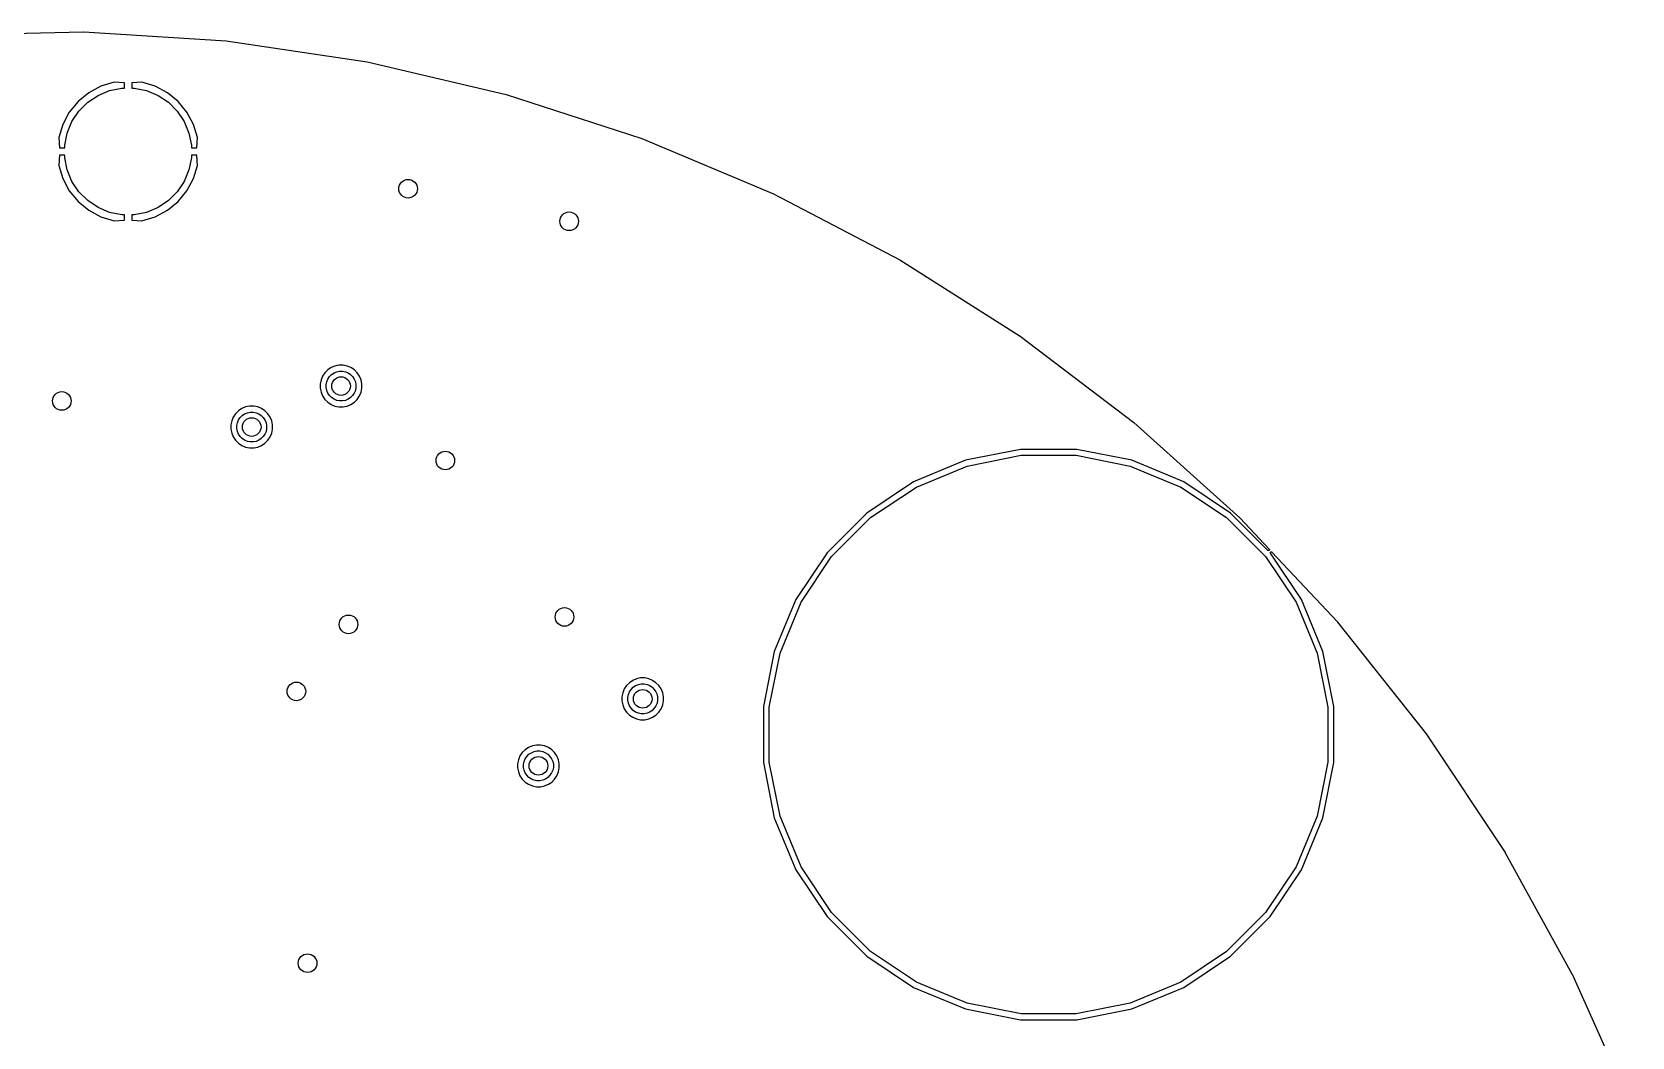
# Model space of a CAD drawing. Extents: x 115.8 to 161.5, y -138.1 to -92.4.
# Drawn here: x 138.45 to 159.93, y -105.89 to -92.4 of the extents above; entities that cross this region are included whole.
import ezdxf

# ---------------------------------------------------------------- set-up
doc = ezdxf.new("R2010")
doc.units = 0
doc.layers.add('BLACK', color=7, linetype='CONTINUOUS')

msp = doc.modelspace()

# ---------------------------------------------------------------- linework, layer by layer
at = {"layer": 'BLACK', "linetype": 'CONTINUOUS'}
for p, q in [((137.229, -92.4355), (139.143, -92.3954)), ((139.143, -92.3954), (139.144, -92.3954)), ((139.144, -92.3954), (139.145, -92.3954)), ((139.144, -92.3954), (139.144, -92.3954)), ((139.145, -92.3954), (141.055, -92.5156)), ((141.055, -92.5156), (141.056, -92.5156)), ((141.056, -92.5156), (141.056, -92.5157)), ((141.056, -92.5157), (141.057, -92.5157)), ((141.057, -92.5157), (142.951, -92.7955)), ((142.951, -92.7955), (142.951, -92.7955)), ((142.951, -92.7955), (142.951, -92.7956)), ((142.951, -92.7956), (142.952, -92.7957)), ((142.952, -92.7957), (144.816, -93.2329)), ((139.212, -93.2104), (139.068, -93.3286)), ((139.376, -93.1226), (139.212, -93.2104)), ((139.337, -93.2467), (139.492, -93.1827)), ((139.554, -93.0685), (139.376, -93.1226)), ((139.492, -93.1827), (139.656, -93.15)), ((139.69, -93.0781), (139.554, -93.0685)), ((139.656, -93.15), (139.69, -93.15)), ((139.69, -93.15), (139.69, -93.0781)), ((139.926, -93.0685), (139.79, -93.0781)), ((139.79, -93.0781), (139.79, -93.15)), ((139.79, -93.15), (139.824, -93.15)), ((139.824, -93.15), (139.988, -93.1827)), ((140.104, -93.1226), (139.926, -93.0685)), ((139.988, -93.1827), (140.143, -93.2467)), ((140.268, -93.2104), (140.104, -93.1226)), ((140.412, -93.3286), (140.268, -93.2104)), ((144.816, -93.2329), (144.816, -93.2329)), ((144.816, -93.2329), (144.816, -93.2331)), ((144.816, -93.2331), (144.817, -93.2332)), ((144.817, -93.2332), (146.638, -93.8248)), ((139.068, -93.3286), (138.95, -93.4727)), ((139.08, -93.4582), (139.198, -93.3398)), ((139.198, -93.3398), (139.337, -93.2467)), ((140.143, -93.2467), (140.282, -93.3398)), ((140.282, -93.3398), (140.4, -93.4582)), ((140.53, -93.4727), (140.412, -93.3286)), ((138.862, -93.6369), (138.809, -93.8141)), ((138.95, -93.4727), (138.862, -93.6369)), ((138.923, -93.7521), (138.987, -93.5974)), ((138.987, -93.5974), (139.08, -93.4582)), ((140.4, -93.4582), (140.493, -93.5974)), ((140.493, -93.5974), (140.557, -93.7521)), ((140.618, -93.6369), (140.53, -93.4727)), ((140.671, -93.8141), (140.618, -93.6369)), ((138.809, -93.8141), (138.818, -93.95)), ((138.89, -93.9163), (138.923, -93.7521)), ((140.557, -93.7521), (140.59, -93.9163)), ((140.662, -93.95), (140.671, -93.8141)), ((146.638, -93.8248), (146.638, -93.8249)), ((146.638, -93.8249), (146.638, -93.8251)), ((146.638, -93.8251), (146.639, -93.8252)), ((146.639, -93.8252), (148.404, -94.5672)), ((138.818, -94.05), (138.809, -94.1859)), ((138.818, -93.95), (138.89, -93.95)), ((138.89, -94.05), (138.818, -94.05)), ((138.89, -93.95), (138.89, -93.9163)), ((138.89, -94.0837), (138.89, -94.05)), ((138.923, -94.2479), (138.89, -94.0837)), ((140.59, -94.0837), (140.557, -94.2479)), ((140.59, -93.9163), (140.59, -93.95)), ((140.59, -93.95), (140.662, -93.95)), ((140.59, -94.05), (140.59, -94.0837)), ((140.662, -94.05), (140.59, -94.05)), ((140.671, -94.1859), (140.662, -94.05)), ((138.809, -94.1859), (138.862, -94.3631)), ((138.987, -94.4026), (138.923, -94.2479)), ((140.557, -94.2479), (140.493, -94.4026)), ((140.618, -94.3631), (140.671, -94.1859)), ((138.862, -94.3631), (138.95, -94.5273)), ((139.08, -94.5418), (138.987, -94.4026)), ((140.493, -94.4026), (140.4, -94.5418)), ((140.53, -94.5273), (140.618, -94.3631)), ((138.95, -94.5273), (139.068, -94.6714)), ((139.068, -94.6714), (139.212, -94.7896)), ((139.198, -94.6602), (139.08, -94.5418)), ((139.337, -94.7533), (139.198, -94.6602)), ((140.282, -94.6602), (140.143, -94.7533)), ((140.268, -94.7896), (140.412, -94.6714)), ((140.4, -94.5418), (140.282, -94.6602)), ((140.412, -94.6714), (140.53, -94.5273)), ((148.404, -94.5672), (148.404, -94.5673)), ((148.404, -94.5673), (148.405, -94.5675)), ((148.405, -94.5675), (148.405, -94.5677)), ((148.405, -94.5677), (150.102, -95.4547)), ((139.212, -94.7896), (139.376, -94.8774)), ((139.492, -94.8173), (139.337, -94.7533)), ((139.376, -94.8774), (139.554, -94.9315)), ((139.656, -94.85), (139.492, -94.8173)), ((139.554, -94.9315), (139.69, -94.9219)), ((139.69, -94.85), (139.656, -94.85)), ((139.69, -94.9219), (139.69, -94.85)), ((139.824, -94.85), (139.79, -94.85)), ((139.79, -94.85), (139.79, -94.9219)), ((139.79, -94.9219), (139.926, -94.9315)), ((139.988, -94.8173), (139.824, -94.85)), ((139.926, -94.9315), (140.104, -94.8774)), ((140.143, -94.7533), (139.988, -94.8173)), ((140.104, -94.8774), (140.268, -94.7896)), ((150.102, -95.4547), (150.102, -95.4548)), ((150.102, -95.4548), (150.102, -95.4551)), ((150.102, -95.4551), (150.103, -95.4553)), ((150.103, -95.4553), (151.719, -96.4812)), ((151.719, -96.4812), (151.72, -96.4813)), ((151.72, -96.4813), (151.72, -96.4816)), ((151.72, -96.4816), (151.72, -96.4818)), ((151.72, -96.4818), (153.245, -97.6395)), ((142.518, -96.8808), (142.467, -96.9019)), ((142.572, -96.87), (142.518, -96.8808)), ((142.628, -96.87), (142.572, -96.87)), ((142.682, -96.8808), (142.628, -96.87)), ((142.733, -96.9019), (142.682, -96.8808)), ((142.331, -97.0683), (142.32, -97.1224)), ((142.352, -97.0174), (142.331, -97.0683)), ((142.383, -96.9715), (142.352, -97.0174)), ((142.422, -96.9325), (142.383, -96.9715)), ((142.4, -97.1303), (142.408, -97.0917)), ((142.408, -97.0917), (142.423, -97.0553)), ((142.467, -96.9019), (142.422, -96.9325)), ((142.423, -97.0553), (142.445, -97.0225)), ((142.445, -97.0225), (142.473, -96.9946)), ((142.473, -96.9946), (142.505, -96.9728)), ((142.505, -96.9728), (142.542, -96.9577)), ((142.542, -96.9577), (142.58, -96.95)), ((142.58, -96.95), (142.62, -96.95)), ((142.62, -96.95), (142.658, -96.9577)), ((142.658, -96.9577), (142.695, -96.9728)), ((142.695, -96.9728), (142.727, -96.9946)), ((142.727, -96.9946), (142.755, -97.0225)), ((142.778, -96.9325), (142.733, -96.9019)), ((142.755, -97.0225), (142.777, -97.0553)), ((142.777, -97.0553), (142.792, -97.0917)), ((142.817, -96.9715), (142.778, -96.9325)), ((142.792, -97.0917), (142.8, -97.1303)), ((142.848, -97.0174), (142.817, -96.9715)), ((142.869, -97.0683), (142.848, -97.0174)), ((142.88, -97.1224), (142.869, -97.0683)), ((142.32, -97.1224), (142.32, -97.1776)), ((142.32, -97.1776), (142.331, -97.2317)), ((142.331, -97.2317), (142.352, -97.2826)), ((142.352, -97.2826), (142.383, -97.3285)), ((142.4, -97.1697), (142.4, -97.1303)), ((142.408, -97.2083), (142.4, -97.1697)), ((142.423, -97.2447), (142.408, -97.2083)), ((142.445, -97.2775), (142.423, -97.2447)), ((142.473, -97.3053), (142.445, -97.2775)), ((142.505, -97.3272), (142.473, -97.3053)), ((142.727, -97.3053), (142.695, -97.3272)), ((142.755, -97.2775), (142.727, -97.3053)), ((142.777, -97.2447), (142.755, -97.2775)), ((142.792, -97.2083), (142.777, -97.2447)), ((142.8, -97.1697), (142.792, -97.2083)), ((142.8, -97.1303), (142.8, -97.1697)), ((142.817, -97.3285), (142.848, -97.2826)), ((142.848, -97.2826), (142.869, -97.2317)), ((142.869, -97.2317), (142.88, -97.1776)), ((142.88, -97.1776), (142.88, -97.1224)), ((141.183, -97.5215), (141.152, -97.5674)), ((141.222, -97.4825), (141.183, -97.5215)), ((141.267, -97.4519), (141.222, -97.4825)), ((141.318, -97.4308), (141.267, -97.4519)), ((141.273, -97.5446), (141.305, -97.5228)), ((141.305, -97.5228), (141.342, -97.5077)), ((141.372, -97.42), (141.318, -97.4308)), ((141.342, -97.5077), (141.38, -97.5)), ((141.428, -97.42), (141.372, -97.42)), ((141.38, -97.5), (141.42, -97.5)), ((141.42, -97.5), (141.458, -97.5077)), ((141.482, -97.4308), (141.428, -97.42)), ((141.458, -97.5077), (141.495, -97.5228)), ((141.533, -97.4519), (141.482, -97.4308)), ((141.495, -97.5228), (141.527, -97.5446)), ((141.578, -97.4825), (141.533, -97.4519)), ((141.617, -97.5215), (141.578, -97.4825)), ((141.648, -97.5674), (141.617, -97.5215)), ((142.383, -97.3285), (142.422, -97.3675)), ((142.422, -97.3675), (142.467, -97.3981)), ((142.467, -97.3981), (142.518, -97.4192)), ((142.542, -97.3423), (142.505, -97.3272)), ((142.518, -97.4192), (142.572, -97.43)), ((142.58, -97.35), (142.542, -97.3423)), ((142.572, -97.43), (142.628, -97.43)), ((142.62, -97.35), (142.58, -97.35)), ((142.658, -97.3423), (142.62, -97.35)), ((142.628, -97.43), (142.682, -97.4192)), ((142.695, -97.3272), (142.658, -97.3423)), ((142.682, -97.4192), (142.733, -97.3981)), ((142.733, -97.3981), (142.778, -97.3675)), ((142.778, -97.3675), (142.817, -97.3285)), ((141.131, -97.6183), (141.12, -97.6724)), ((141.12, -97.6724), (141.12, -97.7276)), ((141.12, -97.7276), (141.131, -97.7817)), ((141.152, -97.5674), (141.131, -97.6183)), ((141.2, -97.6803), (141.208, -97.6417)), ((141.2, -97.7197), (141.2, -97.6803)), ((141.208, -97.7583), (141.2, -97.7197)), ((141.208, -97.6417), (141.223, -97.6053)), ((141.223, -97.6053), (141.245, -97.5725)), ((141.245, -97.5725), (141.273, -97.5446)), ((141.527, -97.5446), (141.555, -97.5725)), ((141.555, -97.5725), (141.577, -97.6053)), ((141.577, -97.6053), (141.592, -97.6417)), ((141.592, -97.6417), (141.6, -97.6803)), ((141.6, -97.7197), (141.592, -97.7583)), ((141.6, -97.6803), (141.6, -97.7197)), ((141.669, -97.6183), (141.648, -97.5674)), ((141.68, -97.6724), (141.669, -97.6183)), ((141.669, -97.7817), (141.68, -97.7276)), ((141.68, -97.7276), (141.68, -97.6724)), ((153.245, -97.6395), (153.246, -97.6396)), ((153.246, -97.6396), (153.246, -97.6399)), ((153.246, -97.6399), (153.246, -97.6401)), ((153.246, -97.6401), (154.669, -98.9213)), ((141.131, -97.7817), (141.152, -97.8326)), ((141.152, -97.8326), (141.183, -97.8785)), ((141.183, -97.8785), (141.222, -97.9175)), ((141.223, -97.7947), (141.208, -97.7583)), ((141.222, -97.9175), (141.267, -97.9481)), ((141.245, -97.8275), (141.223, -97.7947)), ((141.273, -97.8554), (141.245, -97.8275)), ((141.267, -97.9481), (141.318, -97.9692)), ((141.305, -97.8772), (141.273, -97.8554)), ((141.342, -97.8923), (141.305, -97.8772)), ((141.38, -97.9), (141.342, -97.8923)), ((141.42, -97.9), (141.38, -97.9)), ((141.458, -97.8923), (141.42, -97.9)), ((141.495, -97.8772), (141.458, -97.8923)), ((141.482, -97.9692), (141.533, -97.9481)), ((141.527, -97.8554), (141.495, -97.8772)), ((141.555, -97.8275), (141.527, -97.8554)), ((141.533, -97.9481), (141.578, -97.9175)), ((141.577, -97.7947), (141.555, -97.8275)), ((141.592, -97.7583), (141.577, -97.7947)), ((141.578, -97.9175), (141.617, -97.8785)), ((141.617, -97.8785), (141.648, -97.8326)), ((141.648, -97.8326), (141.669, -97.7817)), ((141.318, -97.9692), (141.372, -97.98)), ((141.372, -97.98), (141.428, -97.98)), ((141.428, -97.98), (141.482, -97.9692)), ((150.983, -98.1471), (150.286, -98.4358)), ((151.723, -97.9999), (150.983, -98.1471)), ((151.006, -98.2241), (151.731, -98.0799)), ((152.477, -97.9999), (151.723, -97.9999)), ((151.731, -98.0799), (152.469, -98.0799)), ((152.469, -98.0799), (153.194, -98.2241)), ((153.217, -98.1471), (152.477, -97.9999)), ((153.914, -98.4358), (153.217, -98.1471)), ((150.324, -98.5067), (151.006, -98.2241)), ((153.194, -98.2241), (153.876, -98.5067)), ((150.286, -98.4358), (149.659, -98.855)), ((149.71, -98.9171), (150.324, -98.5067)), ((153.876, -98.5067), (154.49, -98.9171)), ((154.541, -98.855), (153.914, -98.4358)), ((149.659, -98.855), (149.125, -99.3885)), ((149.187, -99.4395), (149.71, -98.9171)), ((154.49, -98.9171), (155.013, -99.4395)), ((155.043, -99.3562), (154.541, -98.855)), ((154.669, -98.9213), (154.669, -98.9214)), ((154.669, -98.9214), (154.67, -98.9218)), ((154.67, -98.9218), (154.67, -98.9221)), ((154.67, -98.9221), (155.061, -99.3386)), ((149.125, -99.3885), (148.706, -100.016)), ((148.777, -100.054), (149.187, -99.4395)), ((155.013, -99.4395), (155.423, -100.054)), ((155.044, -99.3569), (155.043, -99.3562)), ((155.044, -99.3576), (155.044, -99.3569)), ((155.044, -99.3577), (155.044, -99.3576)), ((155.045, -99.3578), (155.044, -99.3577)), ((155.046, -99.3583), (155.045, -99.3578)), ((155.046, -99.3588), (155.046, -99.3583)), ((155.047, -99.3589), (155.046, -99.3588)), ((155.047, -99.359), (155.047, -99.3589)), ((155.048, -99.3593), (155.047, -99.359)), ((155.049, -99.3596), (155.048, -99.3593)), ((155.049, -99.3597), (155.049, -99.3596)), ((155.049, -99.3596), (155.049, -99.3596)), ((155.05, -99.3598), (155.049, -99.3597)), ((155.051, -99.3599), (155.05, -99.3598)), ((155.052, -99.3599), (155.051, -99.3599)), ((155.051, -99.3599), (155.051, -99.3599)), ((155.053, -99.3598), (155.052, -99.3599)), ((155.054, -99.3598), (155.053, -99.3598)), ((155.055, -99.3594), (155.054, -99.3597)), ((155.054, -99.3597), (155.054, -99.3597)), ((155.054, -99.3597), (155.054, -99.3598)), ((155.056, -99.3591), (155.055, -99.3594)), ((155.057, -99.359), (155.056, -99.3591)), ((155.056, -99.3591), (155.056, -99.3591)), ((155.058, -99.3581), (155.057, -99.3585)), ((155.057, -99.3585), (155.057, -99.359)), ((155.059, -99.3579), (155.058, -99.3581)), ((155.06, -99.3566), (155.059, -99.3572)), ((155.059, -99.3572), (155.059, -99.3578)), ((155.059, -99.3578), (155.059, -99.3579)), ((155.061, -99.3563), (155.06, -99.3564)), ((155.06, -99.3564), (155.06, -99.3566)), ((155.061, -99.3386), (155.061, -99.3387)), ((155.061, -99.3387), (155.062, -99.3395)), ((155.062, -99.3547), (155.061, -99.3555)), ((155.061, -99.3555), (155.061, -99.3563)), ((155.062, -99.3395), (155.062, -99.3403)), ((155.062, -99.3403), (155.062, -99.3405)), ((155.062, -99.3405), (155.063, -99.3407)), ((155.063, -99.3535), (155.062, -99.3544)), ((155.062, -99.3544), (155.062, -99.3545)), ((155.062, -99.3545), (155.062, -99.3547)), ((155.063, -99.3407), (155.063, -99.3416)), ((155.063, -99.3416), (155.063, -99.3425)), ((155.063, -99.3425), (155.064, -99.3427)), ((155.064, -99.3512), (155.063, -99.3522)), ((155.063, -99.3522), (155.063, -99.3524)), ((155.063, -99.3524), (155.063, -99.3526)), ((155.063, -99.3526), (155.063, -99.3535)), ((155.064, -99.3427), (155.064, -99.3429)), ((155.064, -99.3429), (155.064, -99.3439)), ((155.064, -99.3439), (155.064, -99.3449)), ((155.064, -99.3449), (155.064, -99.3451)), ((155.064, -99.3451), (155.064, -99.3453)), ((155.064, -99.3453), (155.064, -99.3463)), ((155.064, -99.3463), (155.064, -99.3474)), ((155.064, -99.3474), (155.064, -99.3476)), ((155.064, -99.3476), (155.064, -99.3478)), ((155.064, -99.3478), (155.064, -99.3488)), ((155.064, -99.3488), (155.064, -99.3498)), ((155.064, -99.3498), (155.064, -99.35)), ((155.064, -99.35), (155.064, -99.3502)), ((155.064, -99.3502), (155.064, -99.3512)), ((155.077, -99.3848), (155.078, -99.3838)), ((155.077, -99.385), (155.077, -99.3848)), ((155.077, -99.3852), (155.077, -99.385)), ((155.077, -99.3863), (155.077, -99.3852)), ((155.077, -99.3873), (155.077, -99.3863)), ((155.077, -99.3875), (155.077, -99.3873)), ((155.077, -99.3877), (155.077, -99.3875)), ((155.077, -99.3887), (155.077, -99.3877)), ((155.077, -99.3898), (155.077, -99.3887)), ((155.077, -99.3899), (155.077, -99.3898)), ((155.077, -99.3901), (155.077, -99.3899)), ((155.078, -99.3911), (155.077, -99.3901)), ((155.078, -99.3825), (155.079, -99.3816)), ((155.078, -99.3827), (155.078, -99.3825)), ((155.078, -99.3828), (155.078, -99.3827)), ((155.078, -99.3838), (155.078, -99.3828)), ((155.078, -99.3922), (155.078, -99.3911)), ((155.078, -99.3923), (155.078, -99.3922)), ((155.078, -99.3925), (155.078, -99.3923)), ((155.078, -99.3935), (155.078, -99.3925)), ((155.079, -99.3944), (155.078, -99.3935)), ((155.079, -99.3805), (155.08, -99.3803)), ((155.079, -99.3807), (155.079, -99.3805)), ((155.079, -99.3816), (155.079, -99.3807)), ((155.079, -99.3945), (155.079, -99.3944)), ((155.079, -99.3947), (155.079, -99.3945)), ((155.079, -99.3949), (155.079, -99.3947)), ((155.494, -100.016), (155.079, -99.3949)), ((155.08, -99.3796), (155.081, -99.3788)), ((155.08, -99.3803), (155.08, -99.3796)), ((155.081, -99.3785), (155.082, -99.3779)), ((155.081, -99.3786), (155.081, -99.3785)), ((155.081, -99.3788), (155.081, -99.3786)), ((155.082, -99.3779), (155.083, -99.3772)), ((155.083, -99.377), (155.084, -99.3765)), ((155.083, -99.3771), (155.083, -99.377)), ((155.083, -99.3772), (155.083, -99.3771)), ((155.084, -99.3765), (155.085, -99.3761)), ((155.085, -99.3759), (155.086, -99.3756)), ((155.085, -99.376), (155.085, -99.3759)), ((155.085, -99.3761), (155.085, -99.376)), ((155.086, -99.3756), (155.087, -99.3753)), ((155.087, -99.3753), (155.088, -99.3753)), ((155.088, -99.3753), (155.089, -99.3752)), ((155.088, -99.3753), (155.088, -99.3753)), ((155.089, -99.3752), (155.09, -99.3751)), ((155.09, -99.3751), (155.09, -99.3751)), ((155.09, -99.3751), (155.09, -99.3751)), ((155.09, -99.3751), (155.091, -99.3753)), ((155.091, -99.3753), (155.092, -99.3754)), ((155.092, -99.3754), (155.093, -99.3754)), ((155.093, -99.3754), (155.093, -99.3755)), ((155.093, -99.3755), (155.094, -99.3758)), ((155.094, -99.3758), (155.095, -99.3761)), ((155.095, -99.3761), (155.095, -99.3762)), ((155.095, -99.3762), (155.095, -99.3762)), ((155.095, -99.3762), (155.096, -99.3768)), ((155.096, -99.3768), (155.097, -99.3773)), ((155.097, -99.3773), (155.097, -99.3774)), ((155.097, -99.3774), (155.097, -99.3775)), ((155.097, -99.3775), (155.098, -99.3782)), ((155.098, -99.3782), (155.099, -99.3788)), ((155.099, -99.3788), (155.099, -99.379)), ((155.099, -99.379), (155.099, -99.3791)), ((155.099, -99.3791), (155.981, -100.318)), ((148.706, -100.016), (148.417, -100.713)), ((148.494, -100.736), (148.777, -100.054)), ((155.423, -100.054), (155.706, -100.736)), ((155.783, -100.713), (155.494, -100.016)), ((155.981, -100.318), (155.981, -100.318)), ((155.981, -100.318), (155.981, -100.318)), ((155.981, -100.318), (155.981, -100.319)), ((155.981, -100.319), (157.171, -101.819)), ((148.417, -100.713), (148.27, -101.453)), ((148.35, -101.461), (148.494, -100.736)), ((155.706, -100.736), (155.85, -101.461)), ((155.93, -101.453), (155.783, -100.713)), ((146.433, -101.172), (146.402, -101.217)), ((146.472, -101.133), (146.433, -101.172)), ((146.517, -101.102), (146.472, -101.133)), ((146.568, -101.081), (146.517, -101.102)), ((146.523, -101.195), (146.555, -101.173)), ((146.555, -101.173), (146.592, -101.158)), ((146.622, -101.07), (146.568, -101.081)), ((146.592, -101.158), (146.63, -101.15)), ((146.678, -101.07), (146.622, -101.07)), ((146.63, -101.15), (146.67, -101.15)), ((146.67, -101.15), (146.708, -101.158)), ((146.732, -101.081), (146.678, -101.07)), ((146.708, -101.158), (146.745, -101.173)), ((146.783, -101.102), (146.732, -101.081)), ((146.745, -101.173), (146.777, -101.195)), ((146.828, -101.133), (146.783, -101.102)), ((146.867, -101.172), (146.828, -101.133)), ((146.898, -101.217), (146.867, -101.172)), ((146.381, -101.268), (146.37, -101.322)), ((146.37, -101.322), (146.37, -101.378)), ((146.37, -101.378), (146.381, -101.432)), ((146.402, -101.217), (146.381, -101.268)), ((146.45, -101.33), (146.458, -101.292)), ((146.45, -101.37), (146.45, -101.33)), ((146.458, -101.408), (146.45, -101.37)), ((146.458, -101.292), (146.473, -101.255)), ((146.473, -101.255), (146.495, -101.223)), ((146.495, -101.223), (146.523, -101.195)), ((146.777, -101.195), (146.805, -101.223)), ((146.805, -101.223), (146.827, -101.255)), ((146.827, -101.255), (146.842, -101.292)), ((146.842, -101.292), (146.85, -101.33)), ((146.85, -101.37), (146.842, -101.408)), ((146.85, -101.33), (146.85, -101.37)), ((146.919, -101.268), (146.898, -101.217)), ((146.93, -101.322), (146.919, -101.268)), ((146.919, -101.432), (146.93, -101.378)), ((146.93, -101.378), (146.93, -101.322)), ((146.381, -101.432), (146.402, -101.483)), ((146.402, -101.483), (146.433, -101.528)), ((146.433, -101.528), (146.472, -101.567)), ((146.473, -101.445), (146.458, -101.408)), ((146.472, -101.567), (146.517, -101.598)), ((146.495, -101.477), (146.473, -101.445)), ((146.523, -101.505), (146.495, -101.477)), ((146.517, -101.598), (146.568, -101.619)), ((146.555, -101.527), (146.523, -101.505)), ((146.592, -101.542), (146.555, -101.527)), ((146.63, -101.55), (146.592, -101.542)), ((146.67, -101.55), (146.63, -101.55)), ((146.708, -101.542), (146.67, -101.55)), ((146.745, -101.527), (146.708, -101.542)), ((146.732, -101.619), (146.783, -101.598)), ((146.777, -101.505), (146.745, -101.527)), ((146.805, -101.477), (146.777, -101.505)), ((146.783, -101.598), (146.828, -101.567)), ((146.827, -101.445), (146.805, -101.477)), ((146.842, -101.408), (146.827, -101.445)), ((146.828, -101.567), (146.867, -101.528)), ((146.867, -101.528), (146.898, -101.483)), ((146.898, -101.483), (146.919, -101.432)), ((148.27, -101.453), (148.27, -102.207)), ((148.35, -102.199), (148.35, -101.461)), ((155.85, -101.461), (155.85, -102.199)), ((155.93, -102.207), (155.93, -101.453)), ((146.568, -101.619), (146.622, -101.63)), ((146.622, -101.63), (146.678, -101.63)), ((146.678, -101.63), (146.732, -101.619)), ((157.171, -101.819), (157.171, -101.819)), ((157.171, -101.819), (157.171, -101.82)), ((157.171, -101.82), (157.171, -101.82)), ((157.171, -101.82), (158.231, -103.415)), ((145.072, -102.033), (145.033, -102.072)), ((145.117, -102.002), (145.072, -102.033)), ((145.168, -101.981), (145.117, -102.002)), ((145.222, -101.97), (145.168, -101.981)), ((145.278, -101.97), (145.222, -101.97)), ((145.332, -101.981), (145.278, -101.97)), ((145.383, -102.002), (145.332, -101.981)), ((145.428, -102.033), (145.383, -102.002)), ((145.467, -102.072), (145.428, -102.033)), ((144.981, -102.168), (144.97, -102.222)), ((144.97, -102.222), (144.97, -102.278)), ((145.002, -102.117), (144.981, -102.168)), ((145.033, -102.072), (145.002, -102.117)), ((145.05, -102.23), (145.058, -102.192)), ((145.05, -102.27), (145.05, -102.23)), ((145.058, -102.192), (145.073, -102.155)), ((145.073, -102.155), (145.095, -102.123)), ((145.095, -102.123), (145.123, -102.095)), ((145.123, -102.095), (145.155, -102.073)), ((145.155, -102.073), (145.192, -102.058)), ((145.192, -102.058), (145.23, -102.05)), ((145.23, -102.05), (145.27, -102.05)), ((145.27, -102.05), (145.308, -102.058)), ((145.308, -102.058), (145.345, -102.073)), ((145.345, -102.073), (145.377, -102.095)), ((145.377, -102.095), (145.405, -102.123)), ((145.405, -102.123), (145.427, -102.155)), ((145.427, -102.155), (145.442, -102.192)), ((145.442, -102.192), (145.45, -102.23)), ((145.45, -102.23), (145.45, -102.27)), ((145.498, -102.117), (145.467, -102.072)), ((145.519, -102.168), (145.498, -102.117)), ((145.53, -102.222), (145.519, -102.168)), ((145.53, -102.278), (145.53, -102.222)), ((148.27, -102.207), (148.417, -102.947)), ((148.494, -102.924), (148.35, -102.199)), ((155.85, -102.199), (155.706, -102.924)), ((155.783, -102.947), (155.93, -102.207)), ((144.97, -102.278), (144.981, -102.332)), ((144.981, -102.332), (145.002, -102.383)), ((145.002, -102.383), (145.033, -102.428)), ((145.033, -102.428), (145.072, -102.467)), ((145.058, -102.308), (145.05, -102.27)), ((145.073, -102.345), (145.058, -102.308)), ((145.072, -102.467), (145.117, -102.498)), ((145.095, -102.377), (145.073, -102.345)), ((145.123, -102.405), (145.095, -102.377)), ((145.155, -102.427), (145.123, -102.405)), ((145.192, -102.442), (145.155, -102.427)), ((145.23, -102.45), (145.192, -102.442)), ((145.27, -102.45), (145.23, -102.45)), ((145.308, -102.442), (145.27, -102.45)), ((145.345, -102.427), (145.308, -102.442)), ((145.377, -102.405), (145.345, -102.427)), ((145.405, -102.377), (145.377, -102.405)), ((145.383, -102.498), (145.428, -102.467)), ((145.427, -102.345), (145.405, -102.377)), ((145.442, -102.308), (145.427, -102.345)), ((145.428, -102.467), (145.467, -102.428)), ((145.45, -102.27), (145.442, -102.308)), ((145.467, -102.428), (145.498, -102.383)), ((145.498, -102.383), (145.519, -102.332)), ((145.519, -102.332), (145.53, -102.278)), ((145.117, -102.498), (145.168, -102.519)), ((145.168, -102.519), (145.222, -102.53)), ((145.222, -102.53), (145.278, -102.53)), ((145.278, -102.53), (145.332, -102.519)), ((145.332, -102.519), (145.383, -102.498)), ((148.417, -102.947), (148.706, -103.644)), ((148.777, -103.606), (148.494, -102.924)), ((155.706, -102.924), (155.423, -103.606)), ((155.494, -103.644), (155.783, -102.947)), ((158.231, -103.415), (158.231, -103.415)), ((158.231, -103.415), (158.231, -103.415)), ((158.231, -103.415), (158.231, -103.416)), ((158.231, -103.416), (159.154, -105.094)), ((148.706, -103.644), (149.125, -104.271)), ((149.187, -104.22), (148.777, -103.606)), ((155.423, -103.606), (155.013, -104.22)), ((155.075, -104.271), (155.494, -103.644)), ((149.125, -104.271), (149.659, -104.805)), ((149.71, -104.743), (149.187, -104.22)), ((155.013, -104.22), (154.49, -104.743)), ((154.541, -104.805), (155.075, -104.271)), ((149.659, -104.805), (150.286, -105.224)), ((150.324, -105.153), (149.71, -104.743)), ((154.49, -104.743), (153.876, -105.153)), ((153.914, -105.224), (154.541, -104.805)), ((150.286, -105.224), (150.983, -105.513)), ((151.006, -105.436), (150.324, -105.153)), ((153.876, -105.153), (153.194, -105.436)), ((153.217, -105.513), (153.914, -105.224)), ((159.154, -105.094), (159.154, -105.094)), ((159.154, -105.094), (159.154, -105.094)), ((159.154, -105.094), (159.154, -105.095)), ((159.154, -105.095), (159.933, -106.844)), ((151.731, -105.58), (151.006, -105.436)), ((153.194, -105.436), (152.469, -105.58)), ((150.983, -105.513), (151.723, -105.66)), ((151.723, -105.66), (152.477, -105.66)), ((152.469, -105.58), (151.731, -105.58)), ((152.477, -105.66), (153.217, -105.513))]:
    msp.add_line(p, q, dxfattribs=at)
at = {"layer": 'BLACK'}
for centre in [(143.5, -94.5), (145.662, -94.9375), (142.6, -97.15), (138.85, -97.35), (141.4, -97.7), (144, -98.15), (142.7, -100.35), (145.6, -100.25), (142, -101.25), (146.65, -101.35), (145.25, -102.25), (142.15, -104.9)]:
    msp.add_circle(centre, 0.125, dxfattribs=at)

doc.saveas('drawing.dxf')
